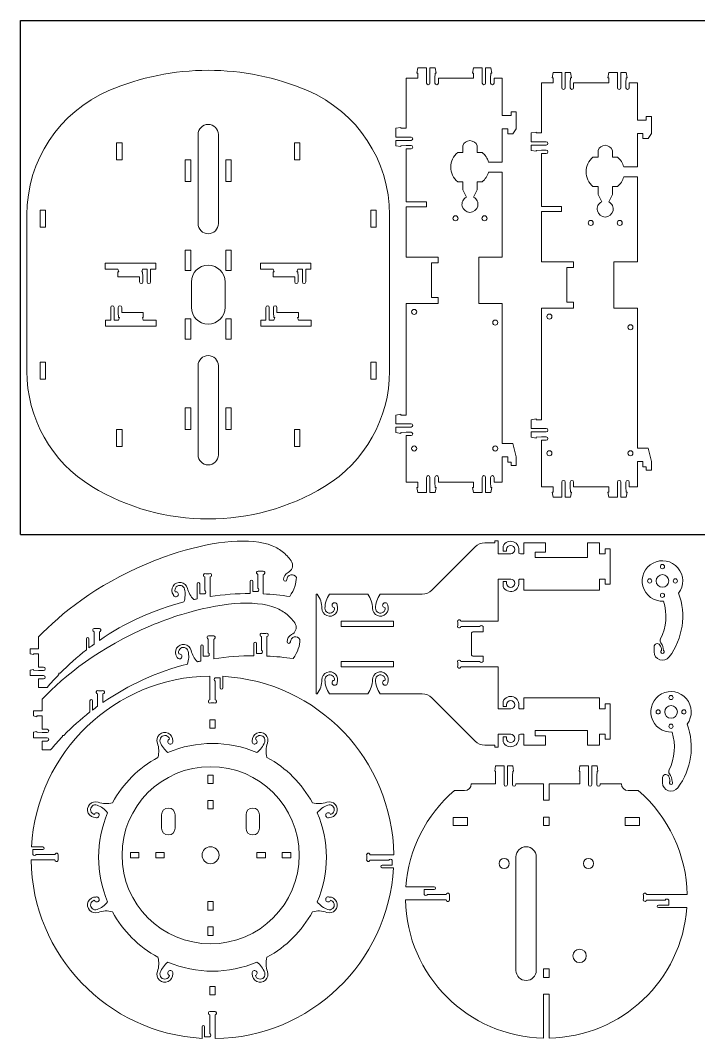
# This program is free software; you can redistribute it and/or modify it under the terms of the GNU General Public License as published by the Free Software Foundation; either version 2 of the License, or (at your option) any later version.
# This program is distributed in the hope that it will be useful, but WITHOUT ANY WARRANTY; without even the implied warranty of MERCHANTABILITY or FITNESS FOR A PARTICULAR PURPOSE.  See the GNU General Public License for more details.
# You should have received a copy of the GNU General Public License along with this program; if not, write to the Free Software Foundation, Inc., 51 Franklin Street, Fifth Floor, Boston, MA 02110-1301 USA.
# Model space of a CAD drawing. Header units: inches. Extents: x 0 to 48, y 0 to 36.
# Drawn here: x 0 to 15.83, y 12.23 to 36 of the extents above; entities that cross this region are included whole.
import ezdxf

# ---------------------------------------------------------------- set-up
doc = ezdxf.new("R2010")
doc.units = ezdxf.units.IN
doc.header["$MEASUREMENT"] = 0
doc.layers.add('CUTLINES', color=1, linetype='Continuous')
doc.layers.add('FORMAT', color=7, linetype='Continuous')

msp = doc.modelspace()

# ---------------------------------------------------------------- linework, layer by layer
at = {"layer": 'CUTLINES', "linetype": 'Continuous', "lineweight": 0}
for p, q in [((9.2542, 34.7714), (9.2739, 34.8895)), ((9.2739, 34.7714), (9.2542, 34.7714)), ((9.2739, 34.8895), (9.4786, 34.8895)), ((9.2739, 34.6494), (9.2739, 34.7714)), ((9.4786, 34.8895), (9.4786, 34.5352)), ((9.5574, 34.5352), (9.5574, 34.8895)), ((9.5574, 34.8895), (9.6834, 34.8895)), ((9.6834, 34.7714), (9.6755, 34.6494)), ((9.6834, 34.8895), (9.703, 34.7714)), ((9.703, 34.7714), (9.6834, 34.7714)), ((10.5534, 34.7714), (10.5731, 34.8895)), ((10.5731, 34.7714), (10.5534, 34.7714)), ((10.5731, 34.8895), (10.7779, 34.8895)), ((10.5731, 34.6494), (10.5731, 34.7714)), ((10.7779, 34.8895), (10.7779, 34.5352)), ((10.8566, 34.8895), (10.9826, 34.8895)), ((10.8566, 34.5352), (10.8566, 34.8895)), ((10.9826, 34.7714), (10.9747, 34.6494)), ((10.9826, 34.8895), (11.0023, 34.7714)), ((11.0023, 34.7714), (10.9826, 34.7714)), ((12.4103, 34.6622), (12.43, 34.7803)), ((12.43, 34.7803), (12.6347, 34.7803)), ((12.6347, 34.7803), (12.6347, 34.426)), ((12.7135, 34.426), (12.7135, 34.7803)), ((12.7135, 34.7803), (12.8395, 34.7803)), ((12.8395, 34.7803), (12.8591, 34.6622)), ((13.7095, 34.6622), (13.7292, 34.7803)), ((13.7292, 34.7803), (13.9339, 34.7803)), ((13.9339, 34.7803), (13.9339, 34.426)), ((14.0127, 34.7803), (14.1387, 34.7803)), ((14.0127, 34.426), (14.0127, 34.7803)), ((14.1387, 34.7803), (14.1584, 34.6622)), ((9.0023, 34.6494), (9.0023, 33.4819)), ((9.2739, 34.6494), (9.0023, 34.6494)), ((9.6755, 34.5352), (9.6755, 34.6494)), ((9.7542, 34.6494), (9.7542, 34.5352)), ((10.5731, 34.6494), (9.7542, 34.6494)), ((10.9747, 34.5352), (10.9747, 34.6494)), ((11.0534, 34.6494), (11.0534, 34.5352)), ((11.2464, 34.6494), (11.0534, 34.6494)), ((11.2464, 33.7832), (11.2464, 34.6494)), ((12.1584, 34.5402), (12.1584, 33.3727)), ((12.43, 34.5402), (12.1584, 34.5402)), ((12.43, 34.6622), (12.4103, 34.6622)), ((12.43, 34.5402), (12.43, 34.6622)), ((12.8395, 34.6622), (12.8316, 34.5402)), ((12.8316, 34.426), (12.8316, 34.5402)), ((12.8591, 34.6622), (12.8395, 34.6622)), ((12.9103, 34.5402), (12.9103, 34.426)), ((13.7292, 34.5402), (12.9103, 34.5402)), ((13.7292, 34.6622), (13.7095, 34.6622)), ((13.7292, 34.5402), (13.7292, 34.6622)), ((14.1387, 34.6622), (14.1308, 34.5402)), ((14.1308, 34.426), (14.1308, 34.5402)), ((14.1584, 34.6622), (14.1387, 34.6622)), ((14.2095, 34.5402), (14.2095, 34.426)), ((14.4024, 34.5402), (14.2095, 34.5402)), ((14.4024, 33.674), (14.4024, 34.5402)), ((11.4511, 33.7832), (11.2464, 33.7832)), ((11.4511, 33.7832), (11.4511, 33.862)), ((11.4511, 33.862), (11.5692, 33.862)), ((11.5692, 33.862), (11.5692, 33.4683)), ((14.6072, 33.674), (14.6072, 33.7528)), ((14.6072, 33.7528), (14.7253, 33.7528)), ((14.7253, 33.7528), (14.7253, 33.3591)), ((14.6072, 33.674), (14.4024, 33.674)), ((4.1474, 33.335), (4.1474, 31.2561)), ((4.6198, 31.2561), (4.6198, 33.335)), ((8.7621, 33.4819), (8.8802, 33.5016)), ((8.7621, 33.2772), (8.7621, 33.4819)), ((9.1164, 33.2772), (8.7621, 33.2772)), ((8.8802, 33.5016), (8.8802, 33.4819)), ((8.8802, 33.4819), (9.0023, 33.4819)), ((11.2464, 33.4683), (11.3723, 33.4683)), ((11.2464, 32.6928), (11.2464, 33.4683)), ((11.3723, 33.4683), (11.3723, 33.3502)), ((11.3723, 33.3502), (11.4904, 33.3502)), ((11.5692, 33.4683), (11.4904, 33.3502)), ((11.9182, 33.3727), (12.0363, 33.3924)), ((11.9182, 33.168), (11.9182, 33.3727)), ((12.0363, 33.3924), (12.0363, 33.3727)), ((12.0363, 33.3727), (12.1584, 33.3727)), ((14.4024, 33.3591), (14.5284, 33.3591)), ((14.4024, 32.5835), (14.4024, 33.3591)), ((14.5284, 33.3591), (14.5284, 33.241)), ((14.7253, 33.3591), (14.6465, 33.241)), ((2.3722, 33.1435), (2.2462, 33.1435)), ((2.2462, 33.1435), (2.2462, 32.7458)), ((2.3722, 32.7458), (2.3722, 33.1435)), ((6.521, 33.1435), (6.395, 33.1435)), ((6.395, 33.1435), (6.395, 32.7458)), ((6.521, 32.7458), (6.521, 33.1435)), ((8.7621, 33.0724), (8.7621, 33.1984)), ((8.7621, 33.1984), (9.1164, 33.1984)), ((8.8802, 33.0527), (8.7621, 33.0724)), ((9.0023, 33.0803), (8.8802, 33.0724)), ((8.8802, 33.0724), (8.8802, 33.0527)), ((9.0023, 33.0803), (9.1164, 33.0803)), ((10.3246, 33.0746), (10.3246, 32.9172)), ((10.6602, 32.9172), (10.6602, 33.0746)), ((12.2725, 33.168), (11.9182, 33.168)), ((11.9182, 32.9632), (11.9182, 33.0892)), ((11.9182, 33.0892), (12.2725, 33.0892)), ((14.5284, 33.241), (14.6465, 33.241)), ((9.0023, 33.0016), (9.0023, 31.7653)), ((9.1164, 33.0016), (9.0023, 33.0016)), ((10.3246, 32.9172), (10.2065, 32.9172)), ((10.7783, 32.9172), (10.6602, 32.9172)), ((12.0363, 32.9435), (11.9182, 32.9632)), ((12.1584, 32.9711), (12.0363, 32.9632)), ((12.0363, 32.9632), (12.0363, 32.9435)), ((12.1584, 32.9711), (12.2725, 32.9711)), ((12.1584, 32.8924), (12.1584, 31.6561)), ((12.2725, 32.8924), (12.1584, 32.8924)), ((13.4807, 32.808), (13.3626, 32.808)), ((13.4807, 32.9654), (13.4807, 32.808)), ((13.8163, 32.808), (13.8163, 32.9654)), ((13.9344, 32.808), (13.8163, 32.808)), ((2.2462, 32.7458), (2.3722, 32.7458)), ((3.9741, 32.7478), (3.8482, 32.7478)), ((3.8482, 32.7478), (3.8482, 32.236)), ((3.9741, 32.236), (3.9741, 32.7478)), ((4.919, 32.7478), (4.793, 32.7478)), ((4.793, 32.7478), (4.793, 32.236)), ((4.919, 32.236), (4.919, 32.7478)), ((6.395, 32.7458), (6.521, 32.7458)), ((11.2464, 32.6928), (10.9233, 32.6928)), ((14.4024, 32.5835), (14.0794, 32.5835)), ((10.9233, 32.4565), (11.2464, 32.4565)), ((11.2464, 30.474), (11.2464, 32.4565)), ((14.0794, 32.3473), (14.4024, 32.3473)), ((14.4024, 30.3648), (14.4024, 32.3473)), ((3.8482, 32.236), (3.9741, 32.236)), ((4.793, 32.236), (4.919, 32.236)), ((10.2065, 32.2321), (10.3246, 32.2321)), ((10.3246, 32.2321), (10.3246, 32.0471)), ((10.6602, 32.0471), (10.6602, 32.2321)), ((10.6602, 32.2321), (10.7783, 32.2321)), ((13.3626, 32.1229), (13.4807, 32.1229)), ((13.4807, 32.1229), (13.4807, 31.9379)), ((13.8163, 31.9379), (13.8163, 32.1229)), ((13.8163, 32.1229), (13.9344, 32.1229)), ((10.3246, 32.0471), (10.4098, 31.8741)), ((10.575, 31.8741), (10.6602, 32.0471)), ((13.4807, 31.9379), (13.5659, 31.7649)), ((13.7311, 31.7649), (13.8163, 31.9379)), ((9.0023, 31.7653), (9.4747, 31.7653)), ((9.0023, 31.6472), (9.0023, 30.474)), ((9.4747, 31.6472), (9.0023, 31.6472)), ((9.4747, 31.7653), (9.4747, 31.6472)), ((12.1584, 31.6561), (12.6308, 31.6561)), ((12.6308, 31.6561), (12.6308, 31.538)), ((0.1513, 31.4632), (0.1513, 27.8145)), ((0.5883, 31.5687), (0.4623, 31.5687)), ((0.4623, 31.5687), (0.4623, 31.171)), ((0.5883, 31.171), (0.5883, 31.5687)), ((8.3048, 31.5687), (8.1789, 31.5687)), ((8.1789, 31.5687), (8.1789, 31.171)), ((8.3048, 31.171), (8.3048, 31.5687)), ((8.6159, 27.8145), (8.6159, 31.4632)), ((12.1584, 31.538), (12.1584, 30.3648)), ((12.6308, 31.538), (12.1584, 31.538)), ((0.4623, 31.171), (0.5883, 31.171)), ((8.1789, 31.171), (8.3048, 31.171)), ((3.9741, 30.636), (3.8482, 30.636)), ((3.8482, 30.636), (3.8482, 30.1636)), ((3.9741, 30.1636), (3.9741, 30.636)), ((4.919, 30.636), (4.793, 30.636)), ((4.793, 30.636), (4.793, 30.1636)), ((4.919, 30.1636), (4.919, 30.636)), ((9.0023, 30.474), (9.7503, 30.474)), ((9.7503, 30.474), (9.7503, 30.3402)), ((10.6952, 30.474), (11.2464, 30.474)), ((10.6952, 29.3953), (10.6952, 30.474)), ((3.1592, 30.3305), (1.9781, 30.3305)), ((1.9781, 30.3305), (1.9781, 30.1927)), ((1.9781, 30.1927), (2.2773, 30.1927)), ((2.2773, 30.1927), (2.297, 30.1336)), ((2.8324, 30.1336), (2.8521, 30.1927)), ((2.8521, 30.1927), (2.9584, 30.1927)), ((2.9584, 30.1927), (2.9584, 29.8974)), ((3.0371, 29.8974), (3.0371, 30.1927)), ((3.0371, 30.1927), (3.1592, 30.1927)), ((3.1592, 30.1927), (3.1592, 30.3305)), ((6.7812, 30.3305), (5.6001, 30.3305)), ((5.6001, 30.3305), (5.6001, 30.1927)), ((5.6001, 30.1927), (5.8993, 30.1927)), ((5.8993, 30.1927), (5.919, 30.1336)), ((6.4544, 30.1336), (6.4741, 30.1927)), ((6.4741, 30.1927), (6.5804, 30.1927)), ((6.5804, 30.1927), (6.5804, 29.8974)), ((6.6592, 29.8974), (6.6592, 30.1927)), ((6.6592, 30.1927), (6.7812, 30.1927)), ((6.7812, 30.1927), (6.7812, 30.3305)), ((9.5928, 30.3402), (9.5928, 29.5291)), ((9.7503, 30.3402), (9.5928, 30.3402)), ((12.1584, 30.3648), (12.9064, 30.3648)), ((12.7489, 30.2309), (12.7489, 29.4199)), ((12.9064, 30.2309), (12.7489, 30.2309)), ((12.9064, 30.3648), (12.9064, 30.2309)), ((13.8513, 30.3648), (14.4024, 30.3648)), ((13.8513, 29.2861), (13.8513, 30.3648)), ((2.297, 30.1336), (2.2773, 30.1336)), ((2.2773, 30.1336), (2.2773, 30.0116)), ((2.2773, 30.0116), (2.7812, 30.0116)), ((2.7812, 30.0116), (2.7812, 29.8974)), ((2.8521, 30.1336), (2.8324, 30.1336)), ((2.86, 30.0116), (2.8521, 30.1336)), ((2.86, 29.8974), (2.86, 30.0116)), ((3.8482, 30.1636), (3.9741, 30.1636)), ((4.793, 30.1636), (4.919, 30.1636)), ((5.919, 30.1336), (5.8993, 30.1336)), ((5.8993, 30.1336), (5.8993, 30.0116)), ((5.8993, 30.0116), (6.4033, 30.0116)), ((6.4033, 30.0116), (6.4033, 29.8974)), ((6.4741, 30.1336), (6.4544, 30.1336)), ((6.482, 30.0116), (6.4741, 30.1336)), ((6.482, 29.8974), (6.482, 30.0116)), ((3.9899, 29.8935), (3.9899, 29.3029)), ((4.7773, 29.3029), (4.7773, 29.8935)), ((9.5928, 29.5291), (9.7503, 29.5291)), ((9.7503, 29.5291), (9.7503, 29.3953)), ((2.108, 29.299), (2.108, 29.0037)), ((2.1867, 29.0037), (2.1867, 29.299)), ((2.2852, 29.299), (2.2852, 29.1848)), ((2.3639, 29.1848), (2.3639, 29.299)), ((5.73, 29.299), (5.73, 29.0037)), ((5.8088, 29.0037), (5.8088, 29.299)), ((5.9072, 29.299), (5.9072, 29.1848)), ((5.9859, 29.1848), (5.9859, 29.299)), ((9.0023, 29.3953), (9.0023, 26.789)), ((9.7503, 29.3953), (9.0023, 29.3953)), ((11.2464, 29.3953), (10.6952, 29.3953)), ((11.2464, 26.1254), (11.2464, 29.3953)), ((12.1584, 29.2861), (12.1584, 26.6798)), ((12.9064, 29.2861), (12.1584, 29.2861)), ((12.7489, 29.4199), (12.9064, 29.4199)), ((12.9064, 29.4199), (12.9064, 29.2861)), ((14.4024, 29.2861), (13.8513, 29.2861)), ((14.4024, 26.0162), (14.4024, 29.2861)), ((2.108, 29.0037), (1.9859, 29.0037)), ((1.9859, 29.0037), (1.9859, 28.8659)), ((2.293, 29.0037), (2.1867, 29.0037)), ((2.2852, 29.1848), (2.293, 29.0628)), ((2.293, 29.0628), (2.3127, 29.0628)), ((2.3127, 29.0628), (2.293, 29.0037)), ((2.8678, 29.1848), (2.3639, 29.1848)), ((2.8678, 29.0037), (2.8482, 29.0628)), ((2.8482, 29.0628), (2.8678, 29.0628)), ((2.8678, 29.0628), (2.8678, 29.1848)), ((3.167, 29.0037), (2.8678, 29.0037)), ((3.167, 28.8659), (3.167, 29.0037)), ((3.9741, 29.0328), (3.8482, 29.0328)), ((3.8482, 29.0328), (3.8482, 28.5604)), ((3.9741, 28.5604), (3.9741, 29.0328)), ((4.919, 29.0328), (4.793, 29.0328)), ((4.793, 29.0328), (4.793, 28.5604)), ((4.919, 28.5604), (4.919, 29.0328)), ((5.73, 29.0037), (5.608, 29.0037)), ((5.608, 29.0037), (5.608, 28.8659)), ((5.9151, 29.0037), (5.8088, 29.0037)), ((5.9072, 29.1848), (5.9151, 29.0628)), ((5.9151, 29.0628), (5.9348, 29.0628)), ((5.9348, 29.0628), (5.9151, 29.0037)), ((6.4899, 29.1848), (5.9859, 29.1848)), ((6.4899, 29.0037), (6.4702, 29.0628)), ((6.4702, 29.0628), (6.4899, 29.0628)), ((6.4899, 29.0628), (6.4899, 29.1848)), ((6.7891, 29.0037), (6.4899, 29.0037)), ((6.7891, 28.8659), (6.7891, 29.0037)), ((1.9859, 28.8659), (3.167, 28.8659)), ((5.608, 28.8659), (6.7891, 28.8659)), ((3.8482, 28.5604), (3.9741, 28.5604)), ((4.793, 28.5604), (4.919, 28.5604)), ((0.5883, 28.0254), (0.4623, 28.0254)), ((0.4623, 28.0254), (0.4623, 27.6277)), ((0.5883, 27.6277), (0.5883, 28.0254)), ((4.1474, 27.9403), (4.1474, 25.8615)), ((4.6198, 25.8615), (4.6198, 27.9403)), ((8.3048, 28.0254), (8.1789, 28.0254)), ((8.1789, 28.0254), (8.1789, 27.6277)), ((8.3048, 27.6277), (8.3048, 28.0254)), ((0.4623, 27.6277), (0.5883, 27.6277)), ((8.1789, 27.6277), (8.3048, 27.6277)), ((3.9741, 26.9604), (3.8482, 26.9604)), ((3.8482, 26.9604), (3.8482, 26.4486)), ((3.9741, 26.4486), (3.9741, 26.9604)), ((4.919, 26.9604), (4.793, 26.9604)), ((4.793, 26.9604), (4.793, 26.4486)), ((4.919, 26.4486), (4.919, 26.9604)), ((8.7621, 26.789), (8.8802, 26.8087)), ((8.7621, 26.5842), (8.7621, 26.789)), ((8.8802, 26.8087), (8.8802, 26.789)), ((8.8802, 26.789), (9.0023, 26.789)), ((11.9182, 26.6798), (12.0363, 26.6995)), ((11.9182, 26.475), (11.9182, 26.6798)), ((12.0363, 26.6995), (12.0363, 26.6798)), ((12.0363, 26.6798), (12.1584, 26.6798)), ((2.3722, 26.4506), (2.2462, 26.4506)), ((2.2462, 26.4506), (2.2462, 26.0529)), ((2.3722, 26.0529), (2.3722, 26.4506)), ((3.8482, 26.4486), (3.9741, 26.4486)), ((4.793, 26.4486), (4.919, 26.4486)), ((6.521, 26.4506), (6.395, 26.4506)), ((6.395, 26.4506), (6.395, 26.0529)), ((6.521, 26.0529), (6.521, 26.4506)), ((9.1164, 26.5842), (8.7621, 26.5842)), ((8.7621, 26.3795), (8.7621, 26.5055)), ((8.7621, 26.5055), (9.1164, 26.5055)), ((9.0023, 26.3874), (8.8802, 26.3795)), ((9.0023, 26.3874), (9.1164, 26.3874)), ((12.2725, 26.475), (11.9182, 26.475)), ((11.9182, 26.2703), (11.9182, 26.3963)), ((11.9182, 26.3963), (12.2725, 26.3963)), ((8.8802, 26.3598), (8.7621, 26.3795)), ((8.8802, 26.3795), (8.8802, 26.3598)), ((9.0023, 26.3087), (9.0023, 25.2199)), ((9.1164, 26.3087), (9.0023, 26.3087)), ((12.0363, 26.2506), (11.9182, 26.2703)), ((12.1584, 26.2782), (12.0363, 26.2703)), ((12.0363, 26.2703), (12.0363, 26.2506)), ((12.1584, 26.2782), (12.2725, 26.2782)), ((12.1584, 26.1995), (12.1584, 25.1107)), ((12.2725, 26.1995), (12.1584, 26.1995)), ((2.2462, 26.0529), (2.3722, 26.0529)), ((6.395, 26.0529), (6.521, 26.0529)), ((11.4904, 26.1254), (11.2464, 26.1254)), ((11.4904, 26.1254), (11.5692, 25.8105)), ((14.6465, 26.0162), (14.4024, 26.0162)), ((14.6465, 26.0162), (14.7253, 25.7013)), ((11.2464, 25.8105), (11.3723, 25.8105)), ((11.2464, 25.2199), (11.2464, 25.8105)), ((11.3723, 25.8105), (11.3723, 25.6923)), ((11.3723, 25.6923), (11.4511, 25.6923)), ((11.4511, 25.6136), (11.4511, 25.6923)), ((11.5692, 25.8105), (11.5692, 25.6136)), ((14.4024, 25.7013), (14.5284, 25.7013)), ((14.4024, 25.1107), (14.4024, 25.7013)), ((14.5284, 25.7013), (14.5284, 25.5831)), ((14.7253, 25.7013), (14.7253, 25.5044)), ((11.5692, 25.6136), (11.4511, 25.6136)), ((14.5284, 25.5831), (14.6072, 25.5831)), ((14.6072, 25.5044), (14.6072, 25.5831)), ((14.7253, 25.5044), (14.6072, 25.5044)), ((9.0023, 25.2199), (9.2739, 25.2199)), ((9.2739, 25.0979), (9.2739, 25.2199)), ((9.4786, 25.3341), (9.4786, 24.9798)), ((9.5574, 24.9798), (9.5574, 25.3341)), ((9.6755, 25.2199), (9.6755, 25.3341)), ((9.6755, 25.2199), (9.6834, 25.0979)), ((9.7542, 25.3341), (9.7542, 25.2199)), ((9.7542, 25.2199), (10.5731, 25.2199)), ((10.5731, 25.0979), (10.5731, 25.2199)), ((10.7779, 25.3341), (10.7779, 24.9798)), ((10.8566, 24.9798), (10.8566, 25.3341)), ((10.9747, 25.2199), (10.9747, 25.3341)), ((10.9747, 25.2199), (10.9826, 25.0979)), ((11.0534, 25.3341), (11.0534, 25.2199)), ((11.0534, 25.2199), (11.2464, 25.2199)), ((12.6347, 25.2249), (12.6347, 24.8705)), ((12.7135, 24.8705), (12.7135, 25.2249)), ((12.8316, 25.1107), (12.8316, 25.2249)), ((12.9103, 25.2249), (12.9103, 25.1107)), ((13.9339, 25.2249), (13.9339, 24.8705)), ((14.0127, 24.8705), (14.0127, 25.2249)), ((14.1308, 25.1107), (14.1308, 25.2249)), ((14.2095, 25.2249), (14.2095, 25.1107)), ((9.2739, 24.9798), (9.2542, 25.0979)), ((9.2542, 25.0979), (9.2739, 25.0979)), ((9.4786, 24.9798), (9.2739, 24.9798)), ((9.6834, 24.9798), (9.5574, 24.9798)), ((9.6834, 25.0979), (9.703, 25.0979)), ((9.703, 25.0979), (9.6834, 24.9798)), ((10.5731, 24.9798), (10.5534, 25.0979)), ((10.5534, 25.0979), (10.5731, 25.0979)), ((10.7779, 24.9798), (10.5731, 24.9798)), ((10.9826, 24.9798), (10.8566, 24.9798)), ((11.0023, 25.0979), (10.9826, 24.9798)), ((10.9826, 25.0979), (11.0023, 25.0979)), ((12.1584, 25.1107), (12.43, 25.1107)), ((12.43, 24.8705), (12.4103, 24.9887)), ((12.4103, 24.9887), (12.43, 24.9887)), ((12.43, 24.9887), (12.43, 25.1107)), ((12.8316, 25.1107), (12.8395, 24.9887)), ((12.8395, 24.9887), (12.8591, 24.9887)), ((12.8591, 24.9887), (12.8395, 24.8705)), ((12.9103, 25.1107), (13.7292, 25.1107)), ((13.7292, 24.8705), (13.7095, 24.9887)), ((13.7095, 24.9887), (13.7292, 24.9887)), ((13.7292, 24.9887), (13.7292, 25.1107)), ((14.1308, 25.1107), (14.1387, 24.9887)), ((14.1584, 24.9887), (14.1387, 24.8705)), ((14.1387, 24.9887), (14.1584, 24.9887)), ((14.2095, 25.1107), (14.4024, 25.1107)), ((12.6347, 24.8705), (12.43, 24.8705)), ((12.8395, 24.8705), (12.7135, 24.8705)), ((13.9339, 24.8705), (13.7292, 24.8705)), ((14.1387, 24.8705), (14.0127, 24.8705)), ((11.0723, 23.8069), (10.8361, 23.8069)), ((11.0723, 23.8502), (11.0723, 23.8069)), ((11.1511, 23.8502), (11.0723, 23.8502)), ((11.1511, 23.551), (11.1511, 23.8502)), ((11.746, 23.8069), (11.746, 23.551)), ((12.2534, 23.8069), (11.746, 23.8069)), ((12.2534, 23.586), (12.2534, 23.8069)), ((13.2377, 23.8069), (13.2377, 23.46)), ((13.5133, 23.8069), (13.2377, 23.8069)), ((13.5133, 23.551), (13.5133, 23.8069)), ((10.6128, 23.7141), (9.6027, 22.6989)), ((11.4418, 23.551), (11.1511, 23.551)), ((11.2652, 23.7281), (11.2652, 23.61)), ((11.2652, 23.61), (11.344, 23.61)), ((11.344, 23.61), (11.344, 23.6488)), ((11.746, 23.551), (11.6672, 23.551)), ((12.0172, 23.586), (12.2534, 23.586)), ((12.0172, 23.46), (12.0172, 23.586)), ((13.6432, 23.551), (13.5133, 23.551)), ((13.6432, 23.6691), (13.6432, 23.551)), ((13.7613, 23.6691), (13.6432, 23.6691)), ((13.7613, 22.8423), (13.7613, 23.6691)), ((13.2377, 23.46), (12.0172, 23.46)), ((4.4063, 23.0841), (4.3276, 23.0841)), ((5.5426, 23.0692), (5.5426, 22.7495)), ((5.6464, 23.1432), (5.5677, 23.1432)), ((5.6686, 22.6142), (5.6686, 23.0687)), ((4.1254, 22.8479), (4.1254, 22.4969)), ((4.1844, 22.6117), (4.1844, 22.8479)), ((4.3025, 23.0101), (4.3025, 22.6904)), ((4.4285, 22.5507), (4.4285, 23.0097)), ((5.3655, 22.907), (5.3655, 22.6216)), ((5.4245, 22.6708), (5.4245, 22.907)), ((11.1511, 22.9604), (11.4418, 22.9604)), ((11.1511, 21.9762), (11.1511, 22.9604)), ((11.2652, 22.9014), (11.2652, 22.7832)), ((11.344, 22.9014), (11.2652, 22.9014)), ((11.344, 22.8626), (11.344, 22.9014)), ((11.6672, 22.9604), (11.746, 22.9604)), ((11.746, 22.9604), (11.746, 22.7045)), ((13.5133, 22.9604), (13.6432, 22.9604)), ((13.5133, 22.7045), (13.5133, 22.9604)), ((13.6432, 22.9604), (13.6432, 22.8423)), ((13.6432, 22.8423), (13.7613, 22.8423)), ((4.3025, 22.6117), (4.1844, 22.6117)), ((5.5426, 22.6708), (5.4245, 22.6708)), ((6.8991, 22.6061), (6.8991, 20.2832)), ((6.927, 22.6061), (6.8991, 22.6061)), ((8.1082, 22.6061), (7.2174, 22.6061)), ((9.3794, 22.6061), (8.3985, 22.6061)), ((11.746, 22.7045), (13.5133, 22.7045)), ((8.7101, 21.9801), (7.4896, 21.9801)), ((7.4896, 21.9801), (7.4896, 21.8541)), ((8.7101, 21.8541), (8.7101, 21.9801)), ((10.2062, 21.954), (10.2062, 21.8752)), ((11.1511, 21.9762), (10.2807, 21.9762)), ((1.7187, 21.7303), (1.7187, 21.441)), ((1.8225, 21.8043), (1.7437, 21.8043)), ((1.8447, 21.5298), (1.8447, 21.7298)), ((4.4896, 21.634), (4.4109, 21.634)), ((5.7297, 21.693), (5.651, 21.693)), ((7.4896, 21.8541), (8.7101, 21.8541)), ((10.2802, 21.8502), (10.718, 21.8502)), ((10.531, 21.7025), (10.531, 21.1868)), ((10.7967, 21.7321), (10.5605, 21.7321)), ((10.7967, 21.8502), (10.7967, 21.7321)), ((0.426, 21.3334), (0.426, 21.6082)), ((1.5415, 21.5681), (1.5415, 21.308)), ((1.6006, 21.3534), (1.6006, 21.5681)), ((4.2087, 21.3978), (4.2087, 21.0467)), ((4.2677, 21.1615), (4.2677, 21.3978)), ((4.3859, 21.56), (4.3859, 21.2403)), ((4.5118, 21.1006), (4.5118, 21.5595)), ((5.4488, 21.4568), (5.4488, 21.1714)), ((5.5078, 21.2206), (5.5078, 21.4568)), ((5.6259, 21.619), (5.6259, 21.2993)), ((5.7519, 21.164), (5.7519, 21.6186)), ((0.2252, 21.2153), (0.2252, 21.3334)), ((0.2252, 21.3334), (0.426, 21.3334)), ((0.304, 21.1956), (0.2252, 21.2153)), ((0.426, 21.2153), (0.304, 21.2153)), ((0.304, 21.2153), (0.304, 21.1956)), ((0.426, 20.9043), (0.426, 21.2153)), ((4.3859, 21.1615), (4.2677, 21.1615)), ((5.6259, 21.2206), (5.5078, 21.2206)), ((10.5605, 21.1573), (10.7967, 21.1573)), ((10.7967, 21.1573), (10.7967, 21.0392)), ((14.7874, 21.3812), (14.7874, 21.2631)), ((8.7101, 21.0352), (7.4896, 21.0352)), ((7.4896, 21.0352), (7.4896, 20.9092)), ((8.7101, 20.9092), (8.7101, 21.0352)), ((10.2062, 21.0141), (10.2062, 20.9354)), ((10.718, 21.0392), (10.2802, 21.0392)), ((0.2252, 20.8334), (0.304, 20.8531)), ((0.2252, 20.7075), (0.2252, 20.8334)), ((0.5402, 20.7075), (0.2252, 20.7075)), ((0.304, 20.8531), (0.304, 20.8334)), ((0.304, 20.8334), (0.426, 20.8256)), ((0.426, 20.9043), (0.5402, 20.9043)), ((0.5402, 20.8256), (0.426, 20.8256)), ((0.8998, 20.7618), (0.8998, 20.7322)), ((0.9287, 20.7618), (0.8998, 20.7618)), ((4.4209, 20.6975), (4.4209, 20.1425)), ((4.7241, 20.4224), (4.7241, 20.6911)), ((7.4896, 20.9092), (8.7101, 20.9092)), ((10.2807, 20.9132), (11.1511, 20.9132)), ((11.1511, 19.9289), (11.1511, 20.9132)), ((0.426, 20.4271), (0.426, 20.6287)), ((0.5402, 20.6287), (0.426, 20.6287)), ((4.5469, 20.6586), (4.665, 20.6586)), ((4.5469, 20.1421), (4.5469, 20.5799)), ((4.665, 20.6586), (4.665, 20.4224)), ((0.6229, 20.4271), (0.426, 20.4271)), ((1.802, 20.2802), (1.802, 19.9909)), ((1.9058, 20.3542), (1.8271, 20.3542)), ((1.928, 20.0796), (1.928, 20.2797)), ((6.8991, 20.2832), (6.927, 20.2832)), ((7.2174, 20.2832), (8.1082, 20.2832)), ((8.3985, 20.2832), (9.3794, 20.2832)), ((0.5094, 19.8833), (0.5094, 20.1581)), ((1.6249, 20.118), (1.6249, 19.8578)), ((1.6839, 19.9033), (1.6839, 20.118)), ((4.4431, 20.068), (4.5219, 20.068)), ((9.6027, 20.1904), (10.6128, 19.1753)), ((11.2652, 20.1061), (11.2652, 19.988)), ((11.2652, 19.988), (11.344, 19.988)), ((11.344, 19.988), (11.344, 20.0267)), ((11.746, 20.1848), (11.746, 19.9289)), ((13.5133, 20.1848), (11.746, 20.1848)), ((13.5133, 19.9289), (13.5133, 20.1848)), ((13.6432, 20.047), (13.6432, 19.9289)), ((13.7613, 20.047), (13.6432, 20.047)), ((13.7613, 19.2203), (13.7613, 20.047)), ((0.3086, 19.7652), (0.3086, 19.8833)), ((0.3086, 19.8833), (0.5094, 19.8833)), ((0.3873, 19.7455), (0.3086, 19.7652)), ((0.5094, 19.7652), (0.3873, 19.7652)), ((0.3873, 19.7652), (0.3873, 19.7455)), ((0.5094, 19.4542), (0.5094, 19.7652)), ((11.4418, 19.9289), (11.1511, 19.9289)), ((11.746, 19.9289), (11.6672, 19.9289)), ((13.6432, 19.9289), (13.5133, 19.9289)), ((4.4195, 19.6743), (4.4195, 19.4775)), ((4.5455, 19.6743), (4.4195, 19.6743)), ((4.5455, 19.4775), (4.5455, 19.6743)), ((0.3086, 19.3833), (0.3873, 19.403)), ((0.3086, 19.2573), (0.3086, 19.3833)), ((0.6235, 19.2573), (0.3086, 19.2573)), ((0.3873, 19.403), (0.3873, 19.3833)), ((0.3873, 19.3833), (0.5094, 19.3754)), ((0.5094, 19.4542), (0.6235, 19.4542)), ((0.6235, 19.3754), (0.5094, 19.3754)), ((0.9831, 19.3116), (0.9831, 19.2821)), ((1.012, 19.3116), (0.9831, 19.3116)), ((4.4195, 19.4775), (4.5455, 19.4775)), ((11.1511, 19.3384), (11.4418, 19.3384)), ((11.1511, 19.0392), (11.1511, 19.3384)), ((11.2652, 19.2793), (11.2652, 19.1612)), ((11.344, 19.2793), (11.2652, 19.2793)), ((11.344, 19.2406), (11.344, 19.2793)), ((11.6672, 19.3384), (11.746, 19.3384)), ((11.746, 19.3384), (11.746, 19.0825)), ((13.2377, 19.4293), (12.0172, 19.4293)), ((12.0172, 19.4293), (12.0172, 19.3033)), ((12.0172, 19.3033), (12.2534, 19.3033)), ((12.2534, 19.3033), (12.2534, 19.0825)), ((13.2377, 19.0825), (13.2377, 19.4293)), ((13.5133, 19.3384), (13.6432, 19.3384)), ((13.5133, 19.0825), (13.5133, 19.3384)), ((13.6432, 19.3384), (13.6432, 19.2203)), ((0.5094, 18.977), (0.5094, 19.1786)), ((0.6235, 19.1786), (0.5094, 19.1786)), ((10.8361, 19.0825), (11.0723, 19.0825)), ((11.0723, 19.0825), (11.0723, 19.0392)), ((11.0723, 19.0392), (11.1511, 19.0392)), ((11.746, 19.0825), (12.2534, 19.0825)), ((13.2377, 19.0825), (13.5133, 19.0825)), ((13.6432, 19.2203), (13.7613, 19.2203)), ((0.7062, 18.977), (0.5094, 18.977)), ((11.0894, 18.5971), (11.0697, 18.479)), ((11.2862, 18.5971), (11.0894, 18.5971)), ((11.2862, 18.164), (11.2862, 18.5971)), ((11.365, 18.5971), (11.365, 18.164)), ((11.491, 18.5971), (11.365, 18.5971)), ((11.5106, 18.479), (11.491, 18.5971)), ((13.0579, 18.5971), (13.0382, 18.479)), ((13.2547, 18.5971), (13.0579, 18.5971)), ((13.2547, 18.164), (13.2547, 18.5971)), ((13.3335, 18.5971), (13.3335, 18.164)), ((13.4595, 18.5971), (13.3335, 18.5971)), ((13.4791, 18.479), (13.4595, 18.5971)), ((4.5016, 18.3843), (4.3756, 18.3843)), ((4.3756, 18.3843), (4.3756, 18.1875)), ((4.5016, 18.1875), (4.5016, 18.3843)), ((11.0697, 18.479), (11.0894, 18.479)), ((11.0894, 18.479), (11.0894, 18.1807)), ((11.4831, 18.3569), (11.491, 18.479)), ((11.4831, 18.164), (11.4831, 18.3569)), ((11.491, 18.479), (11.5106, 18.479)), ((13.0382, 18.479), (13.0579, 18.479)), ((13.0579, 18.479), (13.0579, 18.1807)), ((13.4516, 18.3569), (13.4595, 18.479)), ((13.4516, 18.164), (13.4516, 18.3569)), ((13.4595, 18.479), (13.4791, 18.479)), ((14.9866, 18.325), (14.9866, 18.2069)), ((4.3756, 18.1875), (4.5016, 18.1875)), ((10.5232, 18.1807), (11.0894, 18.1807)), ((11.5618, 18.164), (11.5618, 18.1807)), ((11.5618, 18.1807), (12.2114, 18.1807)), ((12.2114, 18.1807), (12.2114, 17.7964)), ((12.3374, 17.7964), (12.3374, 18.1807)), ((12.3374, 18.1807), (13.0579, 18.1807)), ((13.5303, 18.164), (13.5303, 18.1807)), ((13.5303, 18.1807), (14.0256, 18.1807)), ((10.1287, 18.0232), (10.3657, 18.0232)), ((14.1831, 18.0232), (14.4201, 18.0232)), ((4.3756, 17.7938), (4.3756, 17.5969)), ((4.5016, 17.7938), (4.3756, 17.7938)), ((4.3756, 17.5969), (4.5016, 17.5969)), ((4.5016, 17.5969), (4.5016, 17.7938)), ((12.2114, 17.7964), (12.3374, 17.7964)), ((3.2969, 17.4591), (3.2969, 17.1442)), ((3.6118, 17.1442), (3.6118, 17.4591)), ((5.2654, 17.4591), (5.2654, 17.1442)), ((5.5803, 17.1442), (5.5803, 17.4591)), ((10.4319, 17.3936), (10.1012, 17.3936)), ((10.1012, 17.3936), (10.1012, 17.2092)), ((10.4319, 17.2092), (10.4319, 17.3936)), ((12.2114, 17.4027), (12.2114, 17.2059)), ((12.3374, 17.4027), (12.2114, 17.4027)), ((12.3374, 17.2059), (12.3374, 17.4027)), ((14.4476, 17.3936), (14.1169, 17.3936)), ((14.1169, 17.3936), (14.1169, 17.2092)), ((14.4476, 17.2092), (14.4476, 17.3936)), ((10.1012, 17.2092), (10.4319, 17.2092)), ((12.2114, 17.2059), (12.3374, 17.2059)), ((14.1169, 17.2092), (14.4476, 17.2092)), ((0.5258, 16.7073), (0.2571, 16.7073)), ((0.2896, 16.5301), (0.2896, 16.6482)), ((0.2896, 16.6482), (0.5258, 16.6482)), ((0.2507, 16.4041), (0.8057, 16.4041)), ((0.8061, 16.5301), (0.3683, 16.5301)), ((0.8802, 16.4263), (0.8802, 16.5051)), ((2.7654, 16.5772), (2.5685, 16.5772)), ((2.5685, 16.5772), (2.5685, 16.4512)), ((2.5685, 16.4512), (2.7654, 16.4512)), ((2.7654, 16.4512), (2.7654, 16.5772)), ((3.3559, 16.5772), (3.1591, 16.5772)), ((3.1591, 16.5772), (3.1591, 16.4512)), ((3.1591, 16.4512), (3.3559, 16.4512)), ((3.3559, 16.4512), (3.3559, 16.5772)), ((5.7181, 16.5772), (5.5213, 16.5772)), ((5.5213, 16.5772), (5.5213, 16.4512)), ((5.5213, 16.4512), (5.7181, 16.4512)), ((5.7181, 16.4512), (5.7181, 16.5772)), ((6.3087, 16.5772), (6.1118, 16.5772)), ((6.1118, 16.5772), (6.1118, 16.4512)), ((6.1118, 16.4512), (6.3087, 16.4512)), ((6.3087, 16.4512), (6.3087, 16.5772)), ((8.0849, 16.5051), (8.0849, 16.4263)), ((8.1589, 16.4013), (8.5967, 16.4013)), ((8.7144, 16.5273), (8.1594, 16.5273)), ((8.6754, 16.4013), (8.6754, 16.2832)), ((11.5658, 16.4761), (11.5658, 13.8274)), ((12.0382, 13.8274), (12.0382, 16.4761)), ((8.6754, 16.2832), (8.4392, 16.2832)), ((8.4392, 16.2241), (8.7079, 16.2241)), ((9.6563, 15.7742), (8.9959, 15.7742)), ((9.4201, 15.597), (9.4201, 15.7151)), ((9.4201, 15.7151), (9.6563, 15.7151)), ((8.9876, 15.471), (9.9362, 15.471)), ((9.9366, 15.597), (9.4988, 15.597)), ((10.0106, 15.4933), (10.0106, 15.572)), ((14.5382, 15.572), (14.5382, 15.4933)), ((14.6122, 15.4682), (15.05, 15.4682)), ((15.5612, 15.5942), (14.6127, 15.5942)), ((15.1287, 15.4682), (15.1287, 15.3501)), ((4.5016, 15.4316), (4.3756, 15.4316)), ((4.3756, 15.4316), (4.3756, 15.2347)), ((4.3756, 15.2347), (4.5016, 15.2347)), ((4.5016, 15.2347), (4.5016, 15.4316)), ((15.1287, 15.3501), (14.8925, 15.3501)), ((14.8925, 15.2911), (15.5529, 15.2911)), ((4.3756, 14.841), (4.3756, 14.6442)), ((4.5016, 14.841), (4.3756, 14.841)), ((4.5016, 14.6442), (4.5016, 14.841)), ((4.3756, 14.6442), (4.5016, 14.6442)), ((12.3374, 13.8594), (12.2114, 13.8594)), ((12.2114, 13.8594), (12.2114, 13.6625)), ((12.3374, 13.6625), (12.3374, 13.8594)), ((12.2114, 13.6625), (12.3374, 13.6625)), ((4.5455, 13.4539), (4.4195, 13.4539)), ((4.4195, 13.4539), (4.4195, 13.257)), ((4.5455, 13.257), (4.5455, 13.4539)), ((4.4195, 13.257), (4.5455, 13.257)), ((12.3374, 13.2688), (12.2114, 13.2688)), ((12.2114, 13.2688), (12.2114, 12.2458)), ((12.3374, 12.2458), (12.3374, 13.2688)), ((4.5219, 12.8633), (4.4431, 12.8633)), ((4.4181, 12.7893), (4.4181, 12.3515)), ((4.5441, 12.2339), (4.5441, 12.7888)), ((4.2409, 12.509), (4.2409, 12.2403)), ((4.3, 12.2728), (4.3, 12.509)), ((4.4181, 12.2728), (4.3, 12.2728))]:
    msp.add_line(p, q, dxfattribs=at)
for centre, radius in [((10.1538, 31.3798), 0.0591), ((10.831, 31.3798), 0.0591), ((13.3099, 31.2706), 0.0591), ((13.9871, 31.2706), 0.0591), ((9.1901, 29.1946), 0.0591), ((11.0811, 28.9463), 0.0591), ((12.3462, 29.0854), 0.0591), ((14.2372, 28.8371), 0.0591), ((9.1901, 26.0067), 0.0591), ((11.0811, 26.0067), 0.0591), ((12.3462, 25.8975), 0.0591), ((14.2372, 25.8975), 0.0591), ((14.9842, 23.2516), 0.0492), ((14.9842, 22.9166), 0.1475), ((14.6842, 22.9166), 0.0492), ((15.2842, 22.9166), 0.0492), ((14.9842, 22.5816), 0.0492), ((15.1835, 20.1954), 0.0492), ((15.1835, 19.8604), 0.1475), ((14.8835, 19.8604), 0.0492), ((15.4835, 19.8604), 0.0492), ((15.1835, 19.5254), 0.0492), ((4.4386, 16.5142), 2.0669), ((4.4386, 16.5142), 0.1969), ((11.2902, 16.32), 0.1181), ((13.2587, 16.32), 0.1181), ((13.0494, 14.1651), 0.1575)]:
    msp.add_circle(centre, radius, dxfattribs=at)
for centre, radius, start, end in [((4.3836, 28.9289), 5.9055, 66.8676, 113.1324), ((9.518, 34.5352), 0.0394, 180, 0), ((9.7149, 34.5352), 0.0394, 180, 0), ((10.8172, 34.5352), 0.0394, 180, 0), ((11.0141, 34.5352), 0.0394, 180, 0), ((3.3009, 31.4632), 3.1496, 113.1324, 180), ((5.4663, 31.4632), 3.1496, 0, 66.8676), ((12.6741, 34.426), 0.0394, 180, 0), ((12.8709, 34.426), 0.0394, 180, 0), ((13.9733, 34.426), 0.0394, 180, 0), ((14.1702, 34.426), 0.0394, 180, 0), ((4.3836, 33.335), 0.2362, 0, 180), ((9.1164, 33.2378), 0.0394, 270, 90), ((9.1164, 33.0409), 0.0394, 270, 90), ((10.4924, 33.0145), 0.1783, 19.7198, 160.2802), ((12.2725, 33.1286), 0.0394, 270, 90), ((13.6485, 32.9053), 0.1783, 19.7198, 160.2802), ((10.4905, 32.5746), 0.445, 129.66616, 230.33384), ((10.4943, 32.5746), 0.445, 15.39311, 50.33384), ((12.2725, 32.9317), 0.0394, 270, 90), ((13.6466, 32.4654), 0.445, 129.66616, 230.33384), ((13.6504, 32.4654), 0.445, 15.39311, 50.33384), ((10.4943, 32.5746), 0.445, 309.66616, 344.60689), ((13.6504, 32.4654), 0.445, 309.66616, 344.60689), ((10.4924, 31.7063), 0.187, 116.21285, 63.78715), ((13.6485, 31.5971), 0.187, 116.21285, 63.78715), ((4.3836, 31.2561), 0.2362, 180, 0), ((4.3836, 29.8935), 0.3937, 0, 180), ((2.8206, 29.8974), 0.0394, 180, 0), ((2.9978, 29.8974), 0.0394, 180, 0), ((6.4426, 29.8974), 0.0394, 180, 0), ((6.6198, 29.8974), 0.0394, 180, 0), ((2.1474, 29.299), 0.0394, 0, 180), ((2.3245, 29.299), 0.0394, 0, 180), ((4.3836, 29.3029), 0.3937, 180, 0), ((5.7694, 29.299), 0.0394, 0, 180), ((5.9466, 29.299), 0.0394, 0, 180), ((4.3836, 27.9403), 0.2362, 0, 180), ((3.3009, 27.8145), 3.1496, 180, 238.74366), ((5.4663, 27.8145), 3.1496, 301.25634, 0), ((9.1164, 26.5449), 0.0394, 270, 90), ((9.1164, 26.348), 0.0394, 270, 90), ((12.2725, 26.4357), 0.0394, 270, 90), ((12.2725, 26.2388), 0.0394, 270, 90), ((4.3836, 25.8615), 0.2362, 180, 0), ((9.518, 25.3341), 0.0394, 0, 180), ((9.7149, 25.3341), 0.0394, 0, 180), ((10.8172, 25.3341), 0.0394, 0, 180), ((11.0141, 25.3341), 0.0394, 0, 180), ((12.6741, 25.2249), 0.0394, 0, 180), ((12.8709, 25.2249), 0.0394, 0, 180), ((13.9733, 25.2249), 0.0394, 0, 180), ((14.1702, 25.2249), 0.0394, 0, 180), ((4.3836, 29.5982), 5.2362, 238.74366, 301.25634), ((10.8361, 23.4919), 0.315, 90, 135.14183), ((11.4418, 23.6488), 0.1936, 345.4754, 155.78778), ((11.4418, 23.6488), 0.0978, 270, 180), ((11.6672, 23.5903), 0.0394, 165.4754, 270), ((6.1669, 23.2824), 0.1859, 295.49349, 22.54801), ((14.9842, 22.9166), 0.4724, 322.83191, 272.92928), ((4.3104, 23.0487), 0.0394, 64.15807, 258.46304), ((4.4235, 23.0487), 0.0394, 277.36676, 115.84193), ((5.5505, 23.1078), 0.0394, 64.15807, 258.46304), ((5.6636, 23.1078), 0.0394, 277.36676, 115.84193), ((6.3269, 22.9468), 0.1859, 115.49349, 180), ((6.3367, 22.9452), 0.1169, 27.57246, 179.40495), ((3.7205, 22.7005), 0.1842, 13.31932, 215.76513), ((4.1549, 22.8479), 0.0295, 0, 180), ((5.395, 22.907), 0.0295, 0, 180), ((6.1804, 22.9468), 0.0394, 180, 359.40495), ((11.4418, 22.8626), 0.1936, 204.21222, 14.5246), ((11.4418, 22.8626), 0.0978, 180, 90), ((11.6672, 22.921), 0.0394, 90, 194.5246), ((3.6289, 22.6051), 0.0591, 191.9495, 104.68915), ((3.7205, 22.7005), 0.1133, 13.31932, 199.7512), ((3.3016, 22.6013), 0.5439, 341.1716, 13.31932), ((4.429, 22.8682), 0.5439, 193.31932, 225.46705), ((4.2815, 22.6511), 0.0446, 298.07249, 61.92751), ((5.3648, 16.4011), 6.2205, 89.99357, 98.65642), ((5.5216, 22.7101), 0.0446, 298.07249, 61.92751), ((5.3648, 16.4011), 6.2205, 81.49219, 87.20019), ((6.4929, 22.2784), 0.5439, 0, 37.0423), ((7.6516, 22.2784), 0.5439, 142.9577, 180), ((7.674, 22.2784), 0.5439, 0, 37.0423), ((8.8327, 22.2784), 0.5439, 142.9577, 180), ((9.3794, 22.921), 0.315, 270, 315.14183), ((13.8819, 22.0898), 1.5748, 323.1301, 20.10572), ((5.3648, 16.4011), 6.2205, 104.41384, 124.4636), ((5.3648, 16.4011), 6.2205, 101.4927, 102.22481), ((7.221, 22.2784), 0.1842, 180, 22.44581), ((7.3322, 22.3502), 0.0591, 358.63017, 271.36983), ((8.4021, 22.2784), 0.1842, 180, 22.44581), ((8.5133, 22.3502), 0.0591, 358.63017, 271.36983), ((13.8819, 22.0898), 1.1811, 333.48415, 17.489), ((7.221, 22.2784), 0.1133, 180, 6.43188), ((8.4021, 22.2784), 0.1133, 180, 6.43188), ((6.2502, 21.8322), 0.1859, 295.49349, 22.54801), ((10.2416, 21.9711), 0.0394, 7.36676, 205.84193), ((10.2416, 21.8581), 0.0394, 154.15807, 348.46304), ((10.7574, 21.8292), 0.0446, 28.07249, 151.92751), ((1.7266, 21.7689), 0.0394, 64.15807, 258.46304), ((1.8396, 21.7689), 0.0394, 277.36676, 115.84193), ((4.3937, 21.5985), 0.0394, 64.15807, 258.46304), ((4.5068, 21.5985), 0.0394, 277.36676, 115.84193), ((5.6338, 21.6576), 0.0394, 64.15807, 258.46304), ((5.7469, 21.6576), 0.0394, 277.36676, 115.84193), ((6.4102, 21.4967), 0.1859, 115.49349, 180), ((10.5605, 21.7025), 0.0295, 90, 180), ((1.5711, 21.5681), 0.0295, 0, 180), ((5.3648, 16.4011), 6.2205, 125.88326, 127.2377), ((3.8039, 21.2504), 0.1842, 13.31932, 215.76513), ((4.2382, 21.3978), 0.0295, 0, 180), ((5.4783, 21.4568), 0.0295, 0, 180), ((6.2637, 21.4967), 0.0394, 180, 359.40495), ((6.42, 21.4951), 0.1169, 27.57246, 179.40495), ((14.8613, 21.3812), 0.074, 32.57736, 180), ((14.7258, 21.2946), 0.2348, 0, 32.57736), ((15.0184, 21.5228), 0.089, 153.48415, 217.95438), ((14.7258, 21.2946), 0.2821, 0, 37.95438), ((5.3648, 16.4011), 6.2205, 127.92408, 135.49102), ((3.7122, 21.1549), 0.0591, 191.9495, 104.68915), ((3.8039, 21.2504), 0.1133, 13.31932, 199.7512), ((3.3849, 21.1512), 0.5439, 341.1716, 13.31932), ((4.5123, 21.4181), 0.5439, 193.31932, 225.46705), ((4.3649, 21.2009), 0.0446, 298.07249, 61.92751), ((5.4481, 14.951), 6.2205, 89.99357, 98.65642), ((5.6049, 21.26), 0.0446, 298.07249, 61.92751), ((5.4481, 14.951), 6.2205, 81.49219, 87.20019), ((10.5605, 21.1868), 0.0295, 180, 270), ((14.9842, 21.2631), 0.1969, 180, 323.1301), ((14.9842, 21.2631), 0.0394, 126.8699, 53.1301), ((5.4481, 14.951), 6.2205, 104.41384, 124.4636), ((5.4481, 14.951), 6.2205, 101.4927, 102.22481), ((10.2416, 21.0313), 0.0394, 11.53696, 205.84193), ((10.2416, 20.9182), 0.0394, 154.15807, 352.63324), ((10.7574, 21.0602), 0.0446, 208.07249, 331.92751), ((4.4825, 16.4657), 4.2323, 90.83368, 176.72789), ((0.5402, 20.8649), 0.0394, 270, 90), ((0.5402, 20.6681), 0.0394, 270, 90), ((5.3648, 16.4011), 6.2205, 135.8716, 139.6674), ((4.4825, 16.4657), 4.2323, 0.83368, 86.72789), ((7.221, 20.6109), 0.1842, 337.55419, 180), ((7.221, 20.6109), 0.1133, 353.56812, 180), ((8.4021, 20.6109), 0.1842, 337.55419, 180), ((8.4021, 20.6109), 0.1133, 353.56812, 180), ((4.5679, 20.6192), 0.0446, 118.07249, 241.92751), ((6.4929, 20.6109), 0.5439, 322.9577, 0), ((7.6516, 20.6109), 0.5439, 180, 217.0423), ((7.3322, 20.5392), 0.0591, 88.63017, 1.36983), ((7.674, 20.6109), 0.5439, 322.9577, 0), ((8.8327, 20.6109), 0.5439, 180, 217.0423), ((8.5133, 20.5392), 0.0591, 88.63017, 1.36983), ((1.8099, 20.3187), 0.0394, 64.15807, 258.46304), ((1.923, 20.3187), 0.0394, 277.36676, 115.84193), ((4.6946, 20.4224), 0.0295, 180, 0), ((9.3794, 19.9683), 0.315, 44.85817, 90), ((11.4418, 20.0267), 0.1936, 345.4754, 155.78778), ((15.1835, 19.8604), 0.4724, 322.83191, 272.92928), ((1.6544, 20.118), 0.0295, 0, 180), ((5.4481, 14.951), 6.2205, 125.88326, 127.2377), ((4.426, 20.1035), 0.0394, 97.36676, 295.84193), ((4.5391, 20.1035), 0.0394, 244.15807, 78.46304), ((11.4418, 20.0267), 0.0978, 270, 180), ((11.6672, 19.9683), 0.0394, 165.4754, 270), ((5.4481, 14.951), 6.2205, 127.92408, 135.49102), ((14.0811, 19.0337), 1.5748, 323.1301, 20.10572), ((0.6235, 19.4148), 0.0394, 270, 90), ((0.6235, 19.2179), 0.0394, 270, 90), ((5.4481, 14.951), 6.2205, 135.8716, 139.6674), ((3.3705, 19.1958), 0.1842, 357.55419, 200), ((3.3705, 19.1958), 0.1133, 13.56812, 200), ((5.5945, 19.1958), 0.1842, 340, 182.44581), ((5.5945, 19.1958), 0.1133, 340, 166.43188), ((11.4418, 19.2406), 0.1936, 204.21222, 14.5246), ((11.4418, 19.2406), 0.0978, 180, 90), ((11.6672, 19.299), 0.0394, 90, 194.5246), ((14.0811, 19.0337), 1.1811, 333.48415, 17.489), ((2.6864, 18.9467), 0.5439, 344.1841, 20), ((3.7751, 19.343), 0.5439, 200, 232.46296), ((3.4995, 19.1664), 0.0591, 108.63017, 21.36983), ((4.4825, 16.4657), 2.6575, 66.99089, 113.00911), ((5.4655, 19.1664), 0.0591, 158.63017, 71.36983), ((5.1899, 19.343), 0.5439, 307.53704, 340), ((6.2787, 18.9467), 0.5439, 160, 195.8159), ((10.8361, 19.3974), 0.315, 224.85817, 270), ((4.4825, 16.4657), 2.6575, 118.61783, 151.38217), ((4.4825, 16.4657), 2.6575, 28.61783, 61.38217), ((15.0606, 18.325), 0.074, 32.57736, 180), ((14.925, 18.2384), 0.2348, 0, 32.57736), ((15.2176, 18.4666), 0.089, 153.48415, 217.95438), ((14.925, 18.2384), 0.2821, 0, 37.95438), ((10.3657, 18.1807), 0.1575, 270, 0), ((11.3256, 18.164), 0.0394, 180, 0), ((11.5224, 18.164), 0.0394, 180, 0), ((13.2941, 18.164), 0.0394, 180, 0), ((13.491, 18.164), 0.0394, 180, 0), ((14.1831, 18.1807), 0.1575, 180, 270), ((15.1835, 18.2069), 0.1969, 180, 323.1301), ((15.1835, 18.2069), 0.0394, 126.8699, 53.1301), ((12.2744, 15.5326), 3.2874, 130.74619, 175.7859), ((12.2744, 15.5326), 3.2874, 1.07332, 49.25381), ((1.7524, 17.5777), 0.1842, 70, 272.44581), ((1.7524, 17.5777), 0.1133, 70, 256.43188), ((1.6052, 17.1731), 0.5439, 37.53704, 70), ((2.0015, 18.2618), 0.5439, 250, 285.8159), ((3.4544, 17.4591), 0.1575, 0, 180), ((5.4229, 17.4591), 0.1575, 0, 180), ((6.9636, 18.2618), 0.5439, 254.1841, 290), ((7.3599, 17.1731), 0.5439, 110, 142.46296), ((7.2126, 17.5777), 0.1842, 267.55419, 110), ((7.2126, 17.5777), 0.1133, 283.56812, 110), ((1.7818, 17.4487), 0.0591, 248.63017, 161.36983), ((4.4825, 16.4657), 2.6575, 156.99089, 203.00911), ((4.4825, 16.4657), 2.6575, 336.99089, 23.00911), ((7.1832, 17.4487), 0.0591, 18.63017, 291.36983), ((3.4544, 17.1442), 0.1575, 180, 0), ((5.4229, 17.1442), 0.1575, 180, 0), ((0.5258, 16.6777), 0.0295, 270, 90), ((11.802, 16.4761), 0.2362, 0, 180), ((4.4825, 16.4657), 4.2323, 180.83368, 266.72789), ((0.329, 16.5511), 0.0446, 208.07249, 331.92751), ((0.8447, 16.4092), 0.0394, 187.36676, 25.84193), ((0.8447, 16.5222), 0.0394, 334.15807, 168.46304), ((8.1203, 16.5222), 0.0394, 7.36676, 205.84193), ((8.1203, 16.4092), 0.0394, 154.15807, 348.46304), ((8.6361, 16.3803), 0.0446, 28.07249, 151.92751), ((4.4825, 16.4657), 4.2323, 270.83368, 356.72789), ((8.4392, 16.2536), 0.0295, 90, 270), ((9.6563, 15.7447), 0.0295, 270, 90), ((1.7524, 15.3537), 0.1842, 87.55419, 290), ((1.7524, 15.3537), 0.1133, 103.56812, 290), ((1.7818, 15.4827), 0.0591, 198.63017, 111.36983), ((7.1832, 15.4827), 0.0591, 68.63017, 341.36983), ((7.2126, 15.3537), 0.1842, 250, 92.44581), ((7.2126, 15.3537), 0.1133, 250, 76.43188), ((12.2744, 15.5326), 3.2874, 181.07332, 268.90205), ((9.4595, 15.618), 0.0446, 208.07249, 331.92751), ((9.9752, 15.4761), 0.0394, 187.36676, 25.84193), ((9.9752, 15.5892), 0.0394, 334.15807, 168.46304), ((14.5736, 15.5892), 0.0394, 7.36676, 205.84193), ((14.5736, 15.4761), 0.0394, 154.15807, 348.46304), ((15.0894, 15.4472), 0.0446, 28.07249, 151.92751), ((1.6052, 15.7583), 0.5439, 290, 322.46296), ((2.0015, 14.6696), 0.5439, 74.1841, 110), ((6.9636, 14.6696), 0.5439, 70, 105.8159), ((7.3599, 15.7583), 0.5439, 217.53704, 250), ((12.2744, 15.5326), 3.2874, 271.09795, 355.7859), ((14.8925, 15.3206), 0.0295, 90, 270), ((4.4825, 16.4657), 2.6575, 208.61783, 241.38217), ((4.4825, 16.4657), 2.6575, 298.61783, 331.38217), ((2.6864, 13.9846), 0.5439, 340, 15.8159), ((6.2787, 13.9846), 0.5439, 164.1841, 200), ((3.3705, 13.7356), 0.1842, 160, 2.44581), ((3.7751, 13.5884), 0.5439, 127.53704, 160), ((3.4995, 13.765), 0.0591, 338.63017, 251.36983), ((4.4825, 16.4657), 2.6575, 246.99089, 293.00911), ((5.4655, 13.765), 0.0591, 288.63017, 201.36983), ((5.5945, 13.7356), 0.1842, 177.55419, 20), ((5.1899, 13.5884), 0.5439, 20, 52.46296), ((11.802, 13.8274), 0.2362, 180, 0), ((3.3705, 13.7356), 0.1133, 160, 346.43188), ((5.5945, 13.7356), 0.1133, 193.56812, 20), ((4.426, 12.8279), 0.0394, 64.15807, 258.46304), ((4.5391, 12.8279), 0.0394, 277.36676, 115.84193), ((4.2705, 12.509), 0.0295, 0, 180), ((4.3971, 12.3121), 0.0446, 298.07249, 61.92751)]:
    msp.add_arc(centre, radius, start, end, dxfattribs=at)
for points in [[(0.426, 21.6082), (0.9477, 22.1542), (1.9116, 22.9423), (4.2946, 23.8271), (5.5576, 23.9552), (6.1492, 23.5924), (6.2867, 23.4394), (6.3386, 23.3537)], [(0.5094, 20.1581), (1.031, 20.7041), (1.9949, 21.4921), (4.3779, 22.377), (5.6409, 22.5051), (6.2326, 22.1423), (6.37, 21.9893), (6.4219, 21.9035)]]:
    msp.add_open_spline(points, degree=3, knots=[0, 0, 0, 0, 0.40283444, 0.48142861, 0.75210688, 0.8073475, 0.86195643, 0.86195643, 0.86195643, 0.86195643], dxfattribs=at)
for points in [[(6.4403, 22.9993), (6.4396, 22.8608), (6.3939, 22.7104), (6.285, 22.5531)], [(6.5236, 21.5492), (6.5229, 21.4107), (6.4772, 21.2603), (6.3684, 21.103)]]:
    msp.add_open_spline(points, degree=3, dxfattribs=at)
at = {"layer": 'FORMAT'}
for p, q in [((0, 24), (0, 36)), ((0, 36), (18, 36)), ((0, 24), (48, 24))]:
    msp.add_line(p, q, dxfattribs=at)

doc.saveas('drawing.dxf')
